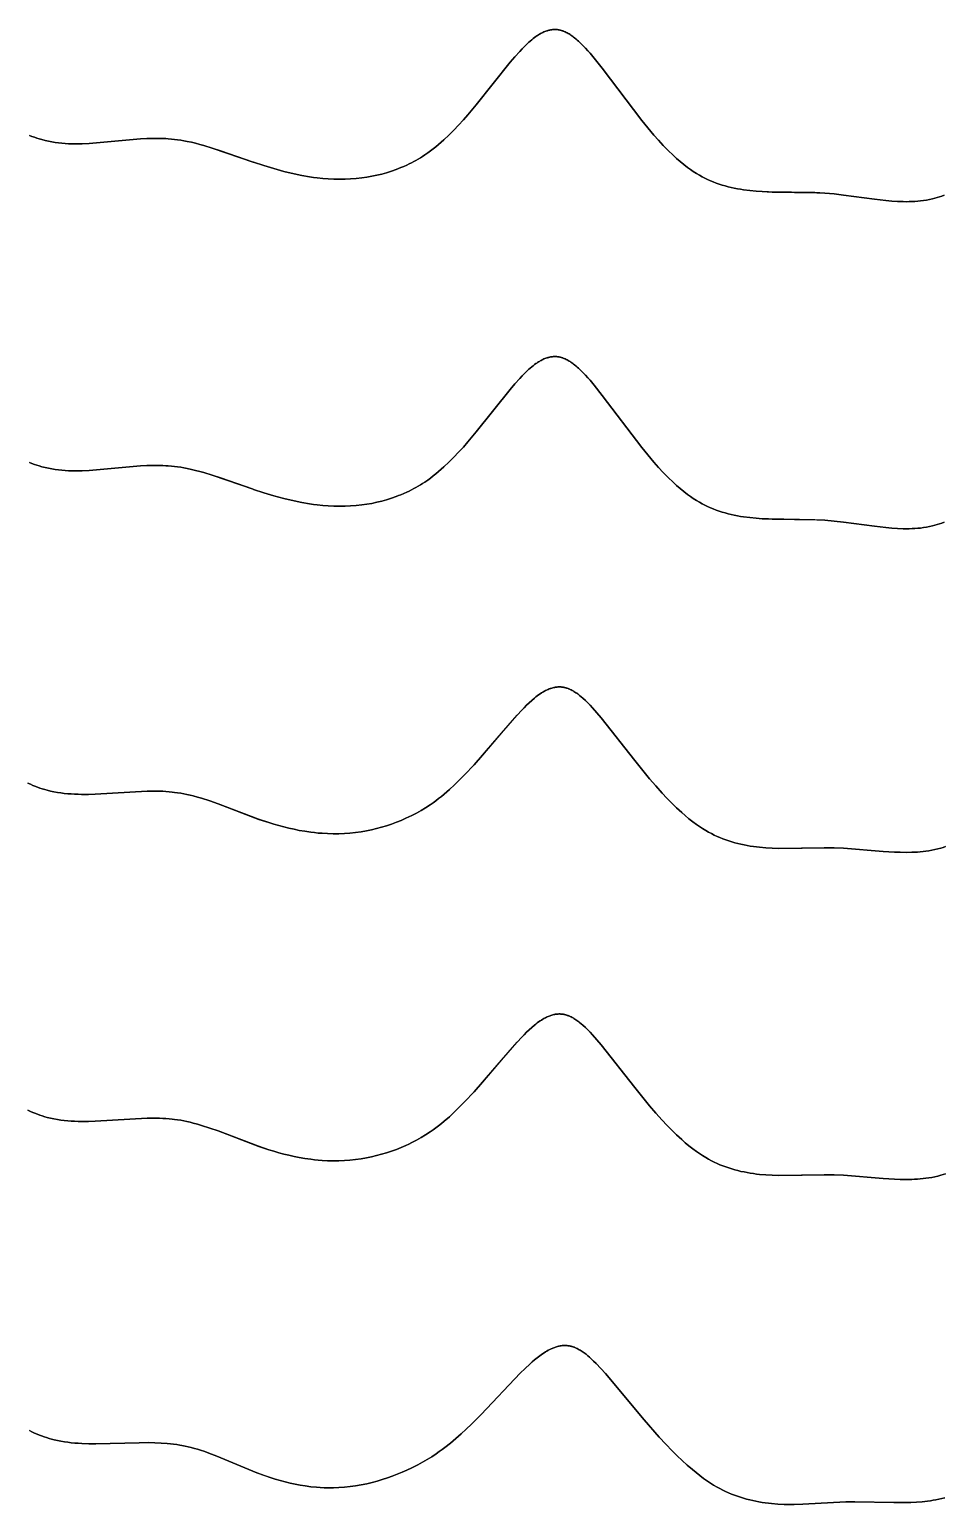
# Model space of a CAD drawing. Header units: feet. Extents: x 0 to 1.5, y 93.18 to 96.08.
# Drawn here: x 0.375 to 0.5625, y 93.5725 to 93.8752 of the extents above; entities that cross this region are included whole.
import ezdxf

# ---------------------------------------------------------------- set-up
doc = ezdxf.new("R2010")
doc.units = ezdxf.units.FT
doc.header["$MEASUREMENT"] = 0
doc.layers.add('Default', color=7, linetype='Continuous', true_color=0x000000)

msp = doc.modelspace()

# ---------------------------------------------------------------- linework, layer by layer
at = {"layer": 'Default'}
for points in [[(0.375, 93.85345), (0.37551, 93.85324), (0.37601, 93.85305), (0.3765, 93.85288), (0.377, 93.85272), (0.37751, 93.85257), (0.37819, 93.85239), (0.37888, 93.85224), (0.37957, 93.85211), (0.38026, 93.852), (0.38095, 93.85191), (0.38164, 93.85184), (0.38234, 93.85178), (0.38303, 93.85174), (0.38373, 93.85172), (0.38443, 93.85171), (0.38582, 93.85173), (0.38722, 93.85179), (0.3978, 93.85273), (0.3991, 93.8528), (0.4004, 93.85283), (0.4017, 93.85283), (0.40235, 93.85281), (0.403, 93.85278), (0.40345, 93.85275), (0.4041, 93.85269), (0.40475, 93.85262), (0.40539, 93.85254), (0.40604, 93.85244), (0.40669, 93.85233), (0.40734, 93.8522), (0.40821, 93.85202), (0.40907, 93.85182), (0.40993, 93.85159), (0.41079, 93.85136), (0.4125, 93.85084), (0.4209, 93.84795), (0.42098, 93.84792), (0.42304, 93.84725), (0.42511, 93.84662), (0.4272, 93.84605), (0.42931, 93.84554), (0.4309, 93.84522), (0.43246, 93.84495), (0.43324, 93.84483), (0.43402, 93.84473), (0.43516, 93.84461), (0.4363, 93.84452), (0.43744, 93.84447), (0.43859, 93.84445), (0.43973, 93.84446), (0.44088, 93.84451), (0.44203, 93.8446), (0.44317, 93.84473), (0.4442, 93.84487), (0.44523, 93.84505), (0.44625, 93.84526), (0.44726, 93.84551), (0.44826, 93.84579), (0.44925, 93.8461), (0.45023, 93.84645), (0.45072, 93.84664), (0.4512, 93.84683), (0.4518, 93.84709), (0.45239, 93.84736), (0.45287, 93.84759), (0.45334, 93.84782), (0.45381, 93.84807), (0.45427, 93.84832), (0.45473, 93.84859), (0.45519, 93.84886), (0.45564, 93.84914), (0.45608, 93.84943), (0.45669, 93.84985), (0.45726, 93.85026), (0.45782, 93.85068), (0.45837, 93.85112), (0.45892, 93.85158), (0.45946, 93.85204), (0.45999, 93.85252), (0.46104, 93.85351), (0.46206, 93.85452), (0.46304, 93.85556), (0.464, 93.85661), (0.46492, 93.85766), (0.46665, 93.85971), (0.47363, 93.86845), (0.47458, 93.86957), (0.47556, 93.87067), (0.47608, 93.87122), (0.47662, 93.87177), (0.47717, 93.8723), (0.47745, 93.87256), (0.47773, 93.87281), (0.47802, 93.87305), (0.47831, 93.87329), (0.4786, 93.87351), (0.47889, 93.87372), (0.47906, 93.87384), (0.47924, 93.87396), (0.47942, 93.87407), (0.4796, 93.87418), (0.47978, 93.87429), (0.47996, 93.87439), (0.48015, 93.87449), (0.48034, 93.87458), (0.48054, 93.87467), (0.48073, 93.87475), (0.48093, 93.87483), (0.48113, 93.8749), (0.48123, 93.87493), (0.48133, 93.87496), (0.48143, 93.87499), (0.48154, 93.87501), (0.48164, 93.87504), (0.48174, 93.87506), (0.48185, 93.87508), (0.48195, 93.8751), (0.48207, 93.87512), (0.48218, 93.87513), (0.4823, 93.87515), (0.48241, 93.87516), (0.48253, 93.87516), (0.48264, 93.87517), (0.48275, 93.87517), (0.48287, 93.87517), (0.48298, 93.87516), (0.4831, 93.87516), (0.48321, 93.87515), (0.48333, 93.87514), (0.48344, 93.87512), (0.48355, 93.8751), (0.48367, 93.87508), (0.48378, 93.87506), (0.48392, 93.87502), (0.48406, 93.87498), (0.48417, 93.87495), (0.48427, 93.87492), (0.48438, 93.87488), (0.48448, 93.87485), (0.48459, 93.87481), (0.48469, 93.87476), (0.48489, 93.87467), (0.4851, 93.87458), (0.4853, 93.87447), (0.48549, 93.87436), (0.48569, 93.87425), (0.48588, 93.87413), (0.48607, 93.874), (0.48626, 93.87388), (0.48644, 93.87374), (0.48662, 93.87361), (0.48679, 93.87347), (0.48713, 93.8732), (0.48738, 93.87298), (0.48763, 93.87276), (0.48812, 93.8723), (0.4886, 93.87182), (0.48908, 93.87132), (0.48954, 93.87081), (0.48999, 93.8703), (0.49085, 93.86928), (0.4925, 93.86721), (0.50059, 93.85652), (0.50183, 93.85499), (0.5031, 93.85349), (0.50404, 93.85243), (0.50501, 93.85138), (0.506, 93.85036), (0.50702, 93.84937), (0.50774, 93.84871), (0.50848, 93.84807), (0.50923, 93.84745), (0.51, 93.84686), (0.51058, 93.84644), (0.51117, 93.84604), (0.51151, 93.84582), (0.51186, 93.8456), (0.51242, 93.84528), (0.51297, 93.84497), (0.51354, 93.84468), (0.51411, 93.8444), (0.51469, 93.84415), (0.51528, 93.8439), (0.51588, 93.84367), (0.51648, 93.84346), (0.5171, 93.84326), (0.51772, 93.84308), (0.51834, 93.84291), (0.51896, 93.84276), (0.51959, 93.84262), (0.52022, 93.8425), (0.52086, 93.84239), (0.52149, 93.84229), (0.52276, 93.84212), (0.52404, 93.842), (0.52533, 93.84191), (0.52732, 93.84182), (0.5365, 93.84168), (0.53814, 93.84159), (0.54006, 93.84142), (0.54199, 93.8412), (0.54836, 93.84035), (0.55069, 93.84008), (0.55187, 93.83997), (0.55307, 93.8399), (0.55426, 93.83985), (0.55485, 93.83984), (0.55545, 93.83985), (0.55604, 93.83986), (0.55663, 93.83989), (0.55721, 93.83993), (0.55779, 93.83999), (0.55842, 93.84007), (0.55903, 93.84016), (0.55965, 93.84028), (0.56026, 93.84042), (0.56075, 93.84054), (0.56123, 93.84068), (0.56171, 93.84084), (0.56218, 93.841), (0.56265, 93.84119)], [(0.56265, 93.84119), (0.56218, 93.841), (0.56171, 93.84084), (0.56123, 93.84068), (0.56075, 93.84054), (0.56026, 93.84042), (0.55965, 93.84028), (0.55903, 93.84016), (0.55842, 93.84007), (0.55779, 93.83999), (0.55721, 93.83993), (0.55663, 93.83989), (0.55604, 93.83986), (0.55545, 93.83985), (0.55485, 93.83984), (0.55426, 93.83985), (0.55307, 93.8399), (0.55187, 93.83997), (0.55069, 93.84008), (0.54836, 93.84035), (0.54199, 93.8412), (0.54006, 93.84142), (0.53814, 93.84159), (0.53608, 93.8417), (0.52662, 93.84185), (0.52533, 93.84191), (0.52404, 93.842), (0.52276, 93.84212), (0.52149, 93.84229), (0.52086, 93.84239), (0.52022, 93.8425), (0.51959, 93.84262), (0.51896, 93.84276), (0.51834, 93.84291), (0.51772, 93.84308), (0.5171, 93.84326), (0.51648, 93.84346), (0.51588, 93.84367), (0.51528, 93.8439), (0.51469, 93.84415), (0.51411, 93.8444), (0.51354, 93.84468), (0.51297, 93.84497), (0.51242, 93.84528), (0.51186, 93.8456), (0.51151, 93.84582), (0.51117, 93.84604), (0.51058, 93.84644), (0.51, 93.84686), (0.50923, 93.84745), (0.50848, 93.84807), (0.50774, 93.84871), (0.50702, 93.84937), (0.506, 93.85036), (0.50501, 93.85138), (0.50404, 93.85243), (0.5031, 93.85349), (0.50183, 93.85499), (0.50059, 93.85652), (0.4925, 93.86721), (0.49085, 93.86928), (0.48999, 93.8703), (0.48954, 93.87081), (0.48908, 93.87132), (0.4886, 93.87182), (0.48812, 93.8723), (0.48763, 93.87276), (0.48738, 93.87298), (0.48713, 93.8732), (0.48679, 93.87347), (0.48662, 93.87361), (0.48644, 93.87374), (0.48626, 93.87388), (0.48607, 93.874), (0.48588, 93.87413), (0.48569, 93.87425), (0.48549, 93.87436), (0.4853, 93.87447), (0.4851, 93.87458), (0.48489, 93.87467), (0.48469, 93.87476), (0.48459, 93.87481), (0.48448, 93.87485), (0.48438, 93.87488), (0.48427, 93.87492), (0.48417, 93.87495), (0.48406, 93.87498), (0.48392, 93.87502), (0.48378, 93.87506), (0.48367, 93.87508), (0.48355, 93.8751), (0.48344, 93.87512), (0.48333, 93.87514), (0.48321, 93.87515), (0.4831, 93.87516), (0.48298, 93.87516), (0.48287, 93.87517), (0.48275, 93.87517), (0.48264, 93.87517), (0.48253, 93.87516), (0.48241, 93.87516), (0.4823, 93.87515), (0.48218, 93.87513), (0.48207, 93.87512), (0.48195, 93.8751), (0.48185, 93.87508), (0.48174, 93.87506), (0.48164, 93.87504), (0.48154, 93.87501), (0.48143, 93.87499), (0.48133, 93.87496), (0.48123, 93.87493), (0.48113, 93.8749), (0.48093, 93.87483), (0.48073, 93.87475), (0.48054, 93.87467), (0.48034, 93.87458), (0.48015, 93.87449), (0.47996, 93.87439), (0.47978, 93.87429), (0.4796, 93.87418), (0.47942, 93.87407), (0.47924, 93.87396), (0.47906, 93.87384), (0.47889, 93.87372), (0.4786, 93.87351), (0.47831, 93.87329), (0.47802, 93.87305), (0.47773, 93.87281), (0.47745, 93.87256), (0.47717, 93.8723), (0.47662, 93.87177), (0.47608, 93.87122), (0.47556, 93.87067), (0.47458, 93.86957), (0.47363, 93.86845), (0.46665, 93.85971), (0.46492, 93.85766), (0.464, 93.85661), (0.46304, 93.85556), (0.46206, 93.85452), (0.46104, 93.85351), (0.45999, 93.85252), (0.45946, 93.85204), (0.45892, 93.85158), (0.45837, 93.85112), (0.45782, 93.85068), (0.45726, 93.85026), (0.45669, 93.84985), (0.45608, 93.84943), (0.45564, 93.84914), (0.45519, 93.84886), (0.45473, 93.84859), (0.45427, 93.84832), (0.45381, 93.84807), (0.45334, 93.84782), (0.45287, 93.84759), (0.45239, 93.84736), (0.4518, 93.84709), (0.4512, 93.84683), (0.45072, 93.84664), (0.45023, 93.84645), (0.44925, 93.8461), (0.44826, 93.84579), (0.44726, 93.84551), (0.44625, 93.84526), (0.44523, 93.84505), (0.4442, 93.84487), (0.44317, 93.84473), (0.44203, 93.8446), (0.44088, 93.84451), (0.43973, 93.84446), (0.43859, 93.84445), (0.43744, 93.84447), (0.4363, 93.84452), (0.43516, 93.84461), (0.43402, 93.84473), (0.43324, 93.84483), (0.43246, 93.84495), (0.4309, 93.84522), (0.42931, 93.84554), (0.4272, 93.84605), (0.42511, 93.84662), (0.42304, 93.84725), (0.42098, 93.84792), (0.4209, 93.84795), (0.41419, 93.85029), (0.4125, 93.85084), (0.41079, 93.85136), (0.40993, 93.85159), (0.40907, 93.85182), (0.40821, 93.85202), (0.40734, 93.8522), (0.40669, 93.85233), (0.40604, 93.85244), (0.40539, 93.85254), (0.40475, 93.85262), (0.4041, 93.85269), (0.40345, 93.85275), (0.403, 93.85278), (0.40235, 93.85281), (0.4017, 93.85283), (0.4004, 93.85283), (0.3991, 93.8528), (0.3978, 93.85273), (0.38722, 93.85179), (0.38582, 93.85173), (0.38443, 93.85171), (0.38373, 93.85172), (0.38303, 93.85174), (0.38234, 93.85178), (0.38164, 93.85184), (0.38095, 93.85191), (0.38026, 93.852), (0.37957, 93.85211), (0.37888, 93.85224), (0.37819, 93.85239), (0.37751, 93.85257), (0.377, 93.85272), (0.3765, 93.85288), (0.37601, 93.85305), (0.37551, 93.85324), (0.375, 93.85345)], [(0.375, 93.78634), (0.37551, 93.78613), (0.37601, 93.78594), (0.3765, 93.78577), (0.377, 93.78561), (0.37751, 93.78546), (0.37819, 93.78528), (0.37888, 93.78513), (0.37957, 93.785), (0.38026, 93.78489), (0.38095, 93.7848), (0.38164, 93.78472), (0.38234, 93.78467), (0.38303, 93.78463), (0.38373, 93.78461), (0.38443, 93.7846), (0.38582, 93.78462), (0.38722, 93.78468), (0.3978, 93.78561), (0.3991, 93.78569), (0.4004, 93.78572), (0.4017, 93.78572), (0.40235, 93.7857), (0.403, 93.78567), (0.40345, 93.78564), (0.4041, 93.78558), (0.40475, 93.78551), (0.40539, 93.78542), (0.40604, 93.78533), (0.40669, 93.78522), (0.40734, 93.78509), (0.40821, 93.78491), (0.40907, 93.7847), (0.40993, 93.78448), (0.41079, 93.78424), (0.4125, 93.78373), (0.4209, 93.78084), (0.42098, 93.78081), (0.42304, 93.78013), (0.42511, 93.77951), (0.4272, 93.77893), (0.42931, 93.77843), (0.4309, 93.7781), (0.43246, 93.77783), (0.43324, 93.77772), (0.43402, 93.77762), (0.43516, 93.7775), (0.4363, 93.77741), (0.43744, 93.77736), (0.43859, 93.77734), (0.43973, 93.77735), (0.44088, 93.7774), (0.44203, 93.77749), (0.44317, 93.77761), (0.4442, 93.77776), (0.44523, 93.77794), (0.44625, 93.77815), (0.44726, 93.7784), (0.44826, 93.77868), (0.44925, 93.77899), (0.45023, 93.77934), (0.45072, 93.77953), (0.4512, 93.77972), (0.4518, 93.77998), (0.45239, 93.78024), (0.45287, 93.78047), (0.45334, 93.78071), (0.45381, 93.78096), (0.45427, 93.78121), (0.45473, 93.78147), (0.45519, 93.78175), (0.45564, 93.78203), (0.45608, 93.78231), (0.45669, 93.78273), (0.45726, 93.78314), (0.45782, 93.78357), (0.45837, 93.78401), (0.45892, 93.78446), (0.45946, 93.78493), (0.45999, 93.78541), (0.46104, 93.7864), (0.46206, 93.78741), (0.46304, 93.78845), (0.464, 93.7895), (0.46492, 93.79055), (0.46665, 93.7926), (0.47363, 93.80133), (0.47458, 93.80246), (0.47556, 93.80356), (0.47608, 93.80411), (0.47662, 93.80466), (0.47717, 93.80519), (0.47745, 93.80545), (0.47773, 93.8057), (0.47802, 93.80594), (0.47831, 93.80617), (0.4786, 93.8064), (0.47889, 93.80661), (0.47906, 93.80673), (0.47924, 93.80684), (0.47942, 93.80696), (0.4796, 93.80707), (0.47978, 93.80718), (0.47996, 93.80728), (0.48015, 93.80738), (0.48034, 93.80747), (0.48054, 93.80756), (0.48073, 93.80764), (0.48093, 93.80772), (0.48113, 93.80778), (0.48123, 93.80782), (0.48133, 93.80785), (0.48143, 93.80788), (0.48154, 93.8079), (0.48164, 93.80793), (0.48174, 93.80795), (0.48185, 93.80797), (0.48195, 93.80799), (0.48207, 93.80801), (0.48218, 93.80802), (0.4823, 93.80803), (0.48241, 93.80804), (0.48253, 93.80805), (0.48264, 93.80806), (0.48275, 93.80806), (0.48287, 93.80806), (0.48298, 93.80805), (0.4831, 93.80805), (0.48321, 93.80804), (0.48333, 93.80802), (0.48344, 93.80801), (0.48355, 93.80799), (0.48367, 93.80797), (0.48378, 93.80794), (0.48392, 93.80791), (0.48406, 93.80787), (0.48417, 93.80784), (0.48427, 93.80781), (0.48438, 93.80777), (0.48448, 93.80773), (0.48459, 93.80769), (0.48469, 93.80765), (0.48489, 93.80756), (0.4851, 93.80746), (0.4853, 93.80736), (0.48549, 93.80725), (0.48569, 93.80714), (0.48588, 93.80702), (0.48607, 93.80689), (0.48626, 93.80676), (0.48644, 93.80663), (0.48662, 93.8065), (0.48679, 93.80636), (0.48713, 93.80608), (0.48738, 93.80587), (0.48763, 93.80565), (0.48812, 93.80519), (0.4886, 93.80471), (0.48908, 93.80421), (0.48954, 93.8037), (0.48999, 93.80319), (0.49085, 93.80217), (0.4925, 93.8001), (0.50059, 93.78941), (0.50183, 93.78788), (0.5031, 93.78638), (0.50404, 93.78532), (0.50501, 93.78427), (0.506, 93.78325), (0.50702, 93.78226), (0.50774, 93.7816), (0.50848, 93.78096), (0.50923, 93.78034), (0.51, 93.77975), (0.51058, 93.77933), (0.51117, 93.77893), (0.51151, 93.77871), (0.51186, 93.77849), (0.51242, 93.77816), (0.51297, 93.77786), (0.51354, 93.77757), (0.51411, 93.77729), (0.51469, 93.77703), (0.51528, 93.77679), (0.51588, 93.77656), (0.51648, 93.77635), (0.5171, 93.77615), (0.51772, 93.77597), (0.51834, 93.7758), (0.51896, 93.77565), (0.51959, 93.77551), (0.52022, 93.77539), (0.52086, 93.77527), (0.52149, 93.77517), (0.52276, 93.77501), (0.52404, 93.77488), (0.52533, 93.77479), (0.52732, 93.77471), (0.5365, 93.77457), (0.53814, 93.77448), (0.54006, 93.77431), (0.54199, 93.77409), (0.54836, 93.77324), (0.55069, 93.77297), (0.55187, 93.77286), (0.55307, 93.77278), (0.55426, 93.77274), (0.55485, 93.77273), (0.55545, 93.77274), (0.55604, 93.77275), (0.55663, 93.77278), (0.55721, 93.77282), (0.55779, 93.77288), (0.55842, 93.77296), (0.55903, 93.77305), (0.55965, 93.77317), (0.56026, 93.7733), (0.56075, 93.77343), (0.56123, 93.77357), (0.56171, 93.77372), (0.56218, 93.77389), (0.56265, 93.77408)], [(0.56265, 93.77408), (0.56218, 93.77389), (0.56171, 93.77372), (0.56123, 93.77357), (0.56075, 93.77343), (0.56026, 93.7733), (0.55965, 93.77317), (0.55903, 93.77305), (0.55842, 93.77296), (0.55779, 93.77288), (0.55721, 93.77282), (0.55663, 93.77278), (0.55604, 93.77275), (0.55545, 93.77274), (0.55485, 93.77273), (0.55426, 93.77274), (0.55307, 93.77278), (0.55187, 93.77286), (0.55069, 93.77297), (0.54836, 93.77324), (0.54199, 93.77409), (0.54006, 93.77431), (0.53814, 93.77448), (0.53608, 93.77459), (0.52662, 93.77473), (0.52533, 93.77479), (0.52404, 93.77488), (0.52276, 93.77501), (0.52149, 93.77517), (0.52086, 93.77527), (0.52022, 93.77539), (0.51959, 93.77551), (0.51896, 93.77565), (0.51834, 93.7758), (0.51772, 93.77597), (0.5171, 93.77615), (0.51648, 93.77635), (0.51588, 93.77656), (0.51528, 93.77679), (0.51469, 93.77703), (0.51411, 93.77729), (0.51354, 93.77757), (0.51297, 93.77786), (0.51242, 93.77816), (0.51186, 93.77849), (0.51151, 93.77871), (0.51117, 93.77893), (0.51058, 93.77933), (0.51, 93.77975), (0.50923, 93.78034), (0.50848, 93.78096), (0.50774, 93.7816), (0.50702, 93.78226), (0.506, 93.78325), (0.50501, 93.78427), (0.50404, 93.78532), (0.5031, 93.78638), (0.50183, 93.78788), (0.50059, 93.78941), (0.4925, 93.8001), (0.49085, 93.80217), (0.48999, 93.80319), (0.48954, 93.8037), (0.48908, 93.80421), (0.4886, 93.80471), (0.48812, 93.80519), (0.48763, 93.80565), (0.48738, 93.80587), (0.48713, 93.80608), (0.48679, 93.80636), (0.48662, 93.8065), (0.48644, 93.80663), (0.48626, 93.80676), (0.48607, 93.80689), (0.48588, 93.80702), (0.48569, 93.80714), (0.48549, 93.80725), (0.4853, 93.80736), (0.4851, 93.80746), (0.48489, 93.80756), (0.48469, 93.80765), (0.48459, 93.80769), (0.48448, 93.80773), (0.48438, 93.80777), (0.48427, 93.80781), (0.48417, 93.80784), (0.48406, 93.80787), (0.48392, 93.80791), (0.48378, 93.80794), (0.48367, 93.80797), (0.48355, 93.80799), (0.48344, 93.80801), (0.48333, 93.80802), (0.48321, 93.80804), (0.4831, 93.80805), (0.48298, 93.80805), (0.48287, 93.80806), (0.48275, 93.80806), (0.48264, 93.80806), (0.48253, 93.80805), (0.48241, 93.80804), (0.4823, 93.80803), (0.48218, 93.80802), (0.48207, 93.80801), (0.48195, 93.80799), (0.48185, 93.80797), (0.48174, 93.80795), (0.48164, 93.80793), (0.48154, 93.8079), (0.48143, 93.80788), (0.48133, 93.80785), (0.48123, 93.80782), (0.48113, 93.80778), (0.48093, 93.80772), (0.48073, 93.80764), (0.48054, 93.80756), (0.48034, 93.80747), (0.48015, 93.80738), (0.47996, 93.80728), (0.47978, 93.80718), (0.4796, 93.80707), (0.47942, 93.80696), (0.47924, 93.80684), (0.47906, 93.80673), (0.47889, 93.80661), (0.4786, 93.8064), (0.47831, 93.80617), (0.47802, 93.80594), (0.47773, 93.8057), (0.47745, 93.80545), (0.47717, 93.80519), (0.47662, 93.80466), (0.47608, 93.80411), (0.47556, 93.80356), (0.47458, 93.80246), (0.47363, 93.80133), (0.46665, 93.7926), (0.46492, 93.79055), (0.464, 93.7895), (0.46304, 93.78845), (0.46206, 93.78741), (0.46104, 93.7864), (0.45999, 93.78541), (0.45946, 93.78493), (0.45892, 93.78446), (0.45837, 93.78401), (0.45782, 93.78357), (0.45726, 93.78314), (0.45669, 93.78273), (0.45608, 93.78231), (0.45564, 93.78203), (0.45519, 93.78175), (0.45473, 93.78147), (0.45427, 93.78121), (0.45381, 93.78096), (0.45334, 93.78071), (0.45287, 93.78047), (0.45239, 93.78024), (0.4518, 93.77998), (0.4512, 93.77972), (0.45072, 93.77953), (0.45023, 93.77934), (0.44925, 93.77899), (0.44826, 93.77868), (0.44726, 93.7784), (0.44625, 93.77815), (0.44523, 93.77794), (0.4442, 93.77776), (0.44317, 93.77761), (0.44203, 93.77749), (0.44088, 93.7774), (0.43973, 93.77735), (0.43859, 93.77734), (0.43744, 93.77736), (0.4363, 93.77741), (0.43516, 93.7775), (0.43402, 93.77762), (0.43324, 93.77772), (0.43246, 93.77783), (0.4309, 93.7781), (0.42931, 93.77843), (0.4272, 93.77893), (0.42511, 93.77951), (0.42304, 93.78013), (0.42098, 93.78081), (0.4209, 93.78084), (0.41419, 93.78318), (0.4125, 93.78373), (0.41079, 93.78424), (0.40993, 93.78448), (0.40907, 93.7847), (0.40821, 93.78491), (0.40734, 93.78509), (0.40669, 93.78522), (0.40604, 93.78533), (0.40539, 93.78542), (0.40475, 93.78551), (0.4041, 93.78558), (0.40345, 93.78564), (0.403, 93.78567), (0.40235, 93.7857), (0.4017, 93.78572), (0.4004, 93.78572), (0.3991, 93.78569), (0.3978, 93.78561), (0.38722, 93.78468), (0.38582, 93.78462), (0.38443, 93.7846), (0.38373, 93.78461), (0.38303, 93.78463), (0.38234, 93.78467), (0.38164, 93.78472), (0.38095, 93.7848), (0.38026, 93.78489), (0.37957, 93.785), (0.37888, 93.78513), (0.37819, 93.78528), (0.37751, 93.78546), (0.377, 93.78561), (0.3765, 93.78577), (0.37601, 93.78594), (0.37551, 93.78613), (0.375, 93.78634)], [(0.37467, 93.72054), (0.37519, 93.72029), (0.37571, 93.72007), (0.37608, 93.71991), (0.37661, 93.7197), (0.37711, 93.71953), (0.37762, 93.71936), (0.37813, 93.71921), (0.37864, 93.71906), (0.37933, 93.7189), (0.38002, 93.71875), (0.38072, 93.71862), (0.38142, 93.71852), (0.38212, 93.71843), (0.38283, 93.71836), (0.38353, 93.7183), (0.38424, 93.71826), (0.38495, 93.71824), (0.38566, 93.71823), (0.38707, 93.71823), (0.38849, 93.71828), (0.39911, 93.71889), (0.4004, 93.7189), (0.4017, 93.71888), (0.40235, 93.71885), (0.40299, 93.71881), (0.40364, 93.71876), (0.40428, 93.7187), (0.40473, 93.71864), (0.40538, 93.71855), (0.40602, 93.71845), (0.40666, 93.71833), (0.4073, 93.7182), (0.40795, 93.71805), (0.40859, 93.71789), (0.40945, 93.71766), (0.4103, 93.71742), (0.412, 93.71687), (0.41368, 93.71628), (0.42207, 93.7131), (0.42411, 93.71242), (0.42513, 93.71211), (0.42616, 93.71181), (0.42719, 93.71154), (0.42823, 93.71128), (0.42927, 93.71105), (0.43033, 93.71084), (0.4315, 93.71064), (0.43268, 93.71046), (0.43345, 93.71037), (0.43423, 93.71029), (0.43501, 93.71023), (0.43615, 93.71017), (0.4373, 93.71014), (0.43844, 93.71015), (0.43959, 93.7102), (0.44073, 93.71028), (0.44187, 93.7104), (0.44301, 93.71056), (0.44414, 93.71075), (0.44518, 93.71096), (0.44621, 93.71121), (0.44724, 93.71148), (0.44826, 93.71178), (0.44926, 93.71212), (0.45026, 93.71249), (0.45125, 93.71288), (0.45222, 93.71331), (0.45283, 93.71359), (0.45342, 93.71388), (0.45439, 93.71439), (0.45533, 93.71492), (0.45626, 93.71548), (0.45717, 93.71607), (0.45779, 93.71651), (0.45836, 93.71692), (0.45893, 93.71736), (0.45949, 93.7178), (0.46004, 93.71826), (0.46114, 93.7192), (0.4622, 93.72018), (0.46324, 93.72119), (0.46426, 93.72222), (0.4662, 93.7243), (0.47007, 93.72873), (0.47406, 93.73341), (0.47502, 93.73449), (0.47598, 93.73552), (0.47646, 93.73601), (0.47696, 93.73652), (0.47749, 93.73702), (0.47803, 93.73751), (0.47858, 93.73798), (0.47887, 93.73821), (0.47915, 93.73843), (0.47944, 93.73864), (0.47973, 93.73884), (0.48003, 93.73903), (0.48032, 93.73922), (0.48049, 93.73932), (0.48067, 93.73942), (0.48085, 93.73951), (0.48103, 93.7396), (0.48122, 93.73969), (0.4814, 93.73977), (0.48159, 93.73985), (0.48178, 93.73992), (0.48197, 93.73998), (0.48217, 93.74004), (0.48236, 93.7401), (0.48256, 93.74014), (0.48266, 93.74017), (0.48276, 93.74018), (0.48286, 93.7402), (0.48296, 93.74022), (0.48306, 93.74023), (0.48316, 93.74024), (0.48326, 93.74025), (0.48337, 93.74026), (0.48348, 93.74027), (0.4836, 93.74027), (0.48371, 93.74027), (0.48383, 93.74027), (0.48395, 93.74027), (0.48406, 93.74026), (0.48417, 93.74025), (0.48429, 93.74024), (0.4844, 93.74022), (0.48452, 93.7402), (0.48463, 93.74018), (0.48474, 93.74016), (0.48485, 93.74013), (0.48497, 93.74011), (0.48508, 93.74008), (0.48519, 93.74004), (0.48533, 93.74), (0.48547, 93.73995), (0.48557, 93.73991), (0.48568, 93.73986), (0.48578, 93.73982), (0.48589, 93.73977), (0.48609, 93.73967), (0.4863, 93.73957), (0.4865, 93.73946), (0.4867, 93.73934), (0.4869, 93.73922), (0.48709, 93.73909), (0.48729, 93.73896), (0.48747, 93.73882), (0.48766, 93.73868), (0.48784, 93.73854), (0.4882, 93.73825), (0.48854, 93.73795), (0.48903, 93.7375), (0.48952, 93.73702), (0.49, 93.73652), (0.49048, 93.73601), (0.49141, 93.73497), (0.49228, 93.73394), (0.49918, 93.72517), (0.50221, 93.72144), (0.50348, 93.71996), (0.50478, 93.7185), (0.50575, 93.71747), (0.50674, 93.71645), (0.50776, 93.71546), (0.5088, 93.7145), (0.50953, 93.71386), (0.51029, 93.71323), (0.51106, 93.71262), (0.51184, 93.71204), (0.51243, 93.71163), (0.51303, 93.71123), (0.51375, 93.7108), (0.51431, 93.71048), (0.51488, 93.71017), (0.51545, 93.70988), (0.51604, 93.70961), (0.51663, 93.70935), (0.51722, 93.70911), (0.51783, 93.70889), (0.51844, 93.70868), (0.51906, 93.70848), (0.51969, 93.7083), (0.52032, 93.70813), (0.52095, 93.70798), (0.52158, 93.70785), (0.52221, 93.70773), (0.52285, 93.70762), (0.52349, 93.70752), (0.52413, 93.70744), (0.52477, 93.70736), (0.52606, 93.70725), (0.52736, 93.70718), (0.52866, 93.70713), (0.53846, 93.70727), (0.54008, 93.70725), (0.54197, 93.70717), (0.55014, 93.70652), (0.55246, 93.70638), (0.55363, 93.70633), (0.55481, 93.70632), (0.55599, 93.70633), (0.55657, 93.70636), (0.55716, 93.70639), (0.55774, 93.70644), (0.55832, 93.70649), (0.5589, 93.70656), (0.55947, 93.70665), (0.56009, 93.70676), (0.56071, 93.70688), (0.56132, 93.70702), (0.56193, 93.70719), (0.56242, 93.70734), (0.56291, 93.7075)], [(0.56291, 93.7075), (0.56242, 93.70734), (0.56193, 93.70719), (0.56132, 93.70702), (0.56071, 93.70688), (0.56009, 93.70676), (0.55947, 93.70665), (0.5589, 93.70656), (0.55832, 93.70649), (0.55774, 93.70644), (0.55716, 93.70639), (0.55657, 93.70636), (0.55599, 93.70633), (0.55481, 93.70632), (0.55363, 93.70633), (0.55246, 93.70638), (0.55014, 93.70652), (0.54197, 93.70717), (0.54008, 93.70725), (0.53805, 93.70727), (0.52866, 93.70713), (0.52736, 93.70718), (0.52606, 93.70725), (0.52477, 93.70736), (0.52413, 93.70744), (0.52349, 93.70752), (0.52285, 93.70762), (0.52221, 93.70773), (0.52158, 93.70785), (0.52095, 93.70798), (0.52032, 93.70813), (0.51969, 93.7083), (0.51906, 93.70848), (0.51844, 93.70868), (0.51783, 93.70889), (0.51722, 93.70911), (0.51663, 93.70935), (0.51604, 93.70961), (0.51545, 93.70988), (0.51488, 93.71017), (0.51431, 93.71048), (0.51375, 93.7108), (0.51303, 93.71123), (0.51243, 93.71163), (0.51184, 93.71204), (0.51106, 93.71262), (0.51029, 93.71323), (0.50953, 93.71386), (0.5088, 93.7145), (0.50776, 93.71546), (0.50674, 93.71645), (0.50575, 93.71747), (0.50478, 93.7185), (0.50348, 93.71996), (0.50221, 93.72144), (0.49918, 93.72517), (0.49228, 93.73394), (0.49141, 93.73497), (0.49048, 93.73601), (0.49, 93.73652), (0.48952, 93.73702), (0.48903, 93.7375), (0.48854, 93.73795), (0.4882, 93.73825), (0.48784, 93.73854), (0.48766, 93.73868), (0.48747, 93.73882), (0.48729, 93.73896), (0.48709, 93.73909), (0.4869, 93.73922), (0.4867, 93.73934), (0.4865, 93.73946), (0.4863, 93.73957), (0.48609, 93.73967), (0.48589, 93.73977), (0.48578, 93.73982), (0.48568, 93.73986), (0.48557, 93.73991), (0.48547, 93.73995), (0.48533, 93.74), (0.48519, 93.74004), (0.48508, 93.74008), (0.48497, 93.74011), (0.48485, 93.74013), (0.48474, 93.74016), (0.48463, 93.74018), (0.48452, 93.7402), (0.4844, 93.74022), (0.48429, 93.74024), (0.48417, 93.74025), (0.48406, 93.74026), (0.48395, 93.74027), (0.48383, 93.74027), (0.48371, 93.74027), (0.4836, 93.74027), (0.48348, 93.74027), (0.48337, 93.74026), (0.48326, 93.74025), (0.48316, 93.74024), (0.48306, 93.74023), (0.48296, 93.74022), (0.48286, 93.7402), (0.48276, 93.74018), (0.48266, 93.74017), (0.48256, 93.74014), (0.48236, 93.7401), (0.48217, 93.74004), (0.48197, 93.73998), (0.48178, 93.73992), (0.48159, 93.73985), (0.4814, 93.73977), (0.48122, 93.73969), (0.48103, 93.7396), (0.48085, 93.73951), (0.48067, 93.73942), (0.48049, 93.73932), (0.48032, 93.73922), (0.48003, 93.73903), (0.47973, 93.73884), (0.47944, 93.73864), (0.47915, 93.73843), (0.47887, 93.73821), (0.47858, 93.73798), (0.47803, 93.73751), (0.47749, 93.73702), (0.47696, 93.73652), (0.47646, 93.73601), (0.47598, 93.73552), (0.47502, 93.73449), (0.4722, 93.73125), (0.46796, 93.72628), (0.4662, 93.7243), (0.46426, 93.72222), (0.46324, 93.72119), (0.4622, 93.72018), (0.46114, 93.7192), (0.46004, 93.71826), (0.45949, 93.7178), (0.45893, 93.71736), (0.45836, 93.71692), (0.45779, 93.71651), (0.45717, 93.71607), (0.45626, 93.71548), (0.45533, 93.71492), (0.45439, 93.71439), (0.45342, 93.71388), (0.45283, 93.71359), (0.45222, 93.71331), (0.45125, 93.71288), (0.45026, 93.71249), (0.44926, 93.71212), (0.44826, 93.71178), (0.44724, 93.71148), (0.44621, 93.71121), (0.44518, 93.71096), (0.44414, 93.71075), (0.44301, 93.71056), (0.44187, 93.7104), (0.44073, 93.71028), (0.43959, 93.7102), (0.43844, 93.71015), (0.4373, 93.71014), (0.43615, 93.71017), (0.43501, 93.71023), (0.43423, 93.71029), (0.43345, 93.71037), (0.43268, 93.71046), (0.4315, 93.71064), (0.43033, 93.71084), (0.42927, 93.71105), (0.42823, 93.71128), (0.42719, 93.71154), (0.42616, 93.71181), (0.42513, 93.71211), (0.42411, 93.71242), (0.42199, 93.71313), (0.41368, 93.71628), (0.412, 93.71687), (0.4103, 93.71742), (0.40945, 93.71766), (0.40859, 93.71789), (0.40795, 93.71805), (0.4073, 93.7182), (0.40666, 93.71833), (0.40602, 93.71845), (0.40538, 93.71855), (0.40473, 93.71864), (0.40428, 93.7187), (0.40364, 93.71876), (0.40299, 93.71881), (0.40235, 93.71885), (0.4017, 93.71888), (0.4004, 93.7189), (0.39911, 93.71889), (0.38849, 93.71828), (0.38707, 93.71823), (0.38566, 93.71823), (0.38495, 93.71824), (0.38424, 93.71826), (0.38353, 93.7183), (0.38283, 93.71836), (0.38212, 93.71843), (0.38142, 93.71852), (0.38072, 93.71862), (0.38002, 93.71875), (0.37933, 93.7189), (0.37864, 93.71906), (0.37813, 93.71921), (0.37762, 93.71936), (0.37711, 93.71953), (0.37661, 93.7197), (0.37608, 93.71991), (0.37571, 93.72007), (0.37519, 93.72029), (0.37467, 93.72054)], [(0.37467, 93.65343), (0.37519, 93.65318), (0.37571, 93.65295), (0.37608, 93.6528), (0.37661, 93.65259), (0.37711, 93.65241), (0.37762, 93.65225), (0.37813, 93.65209), (0.37864, 93.65195), (0.37933, 93.65178), (0.38002, 93.65164), (0.38072, 93.65151), (0.38142, 93.6514), (0.38212, 93.65132), (0.38283, 93.65125), (0.38353, 93.65119), (0.38424, 93.65115), (0.38495, 93.65113), (0.38566, 93.65111), (0.38707, 93.65112), (0.38849, 93.65116), (0.39911, 93.65178), (0.4004, 93.65179), (0.4017, 93.65177), (0.40235, 93.65174), (0.40299, 93.6517), (0.40364, 93.65165), (0.40428, 93.65158), (0.40473, 93.65153), (0.40538, 93.65144), (0.40602, 93.65134), (0.40666, 93.65122), (0.4073, 93.65109), (0.40795, 93.65094), (0.40859, 93.65078), (0.40945, 93.65055), (0.4103, 93.6503), (0.412, 93.64976), (0.41368, 93.64917), (0.42207, 93.64599), (0.42411, 93.64531), (0.42513, 93.64499), (0.42616, 93.6447), (0.42719, 93.64442), (0.42823, 93.64417), (0.42927, 93.64394), (0.43033, 93.64373), (0.4315, 93.64352), (0.43268, 93.64335), (0.43345, 93.64326), (0.43423, 93.64318), (0.43501, 93.64312), (0.43615, 93.64306), (0.4373, 93.64303), (0.43844, 93.64304), (0.43959, 93.64309), (0.44073, 93.64317), (0.44187, 93.64329), (0.44301, 93.64345), (0.44414, 93.64364), (0.44518, 93.64385), (0.44621, 93.64409), (0.44724, 93.64437), (0.44826, 93.64467), (0.44926, 93.64501), (0.45026, 93.64537), (0.45125, 93.64577), (0.45222, 93.64619), (0.45283, 93.64648), (0.45342, 93.64677), (0.45439, 93.64727), (0.45533, 93.64781), (0.45626, 93.64837), (0.45717, 93.64896), (0.45779, 93.64939), (0.45836, 93.64981), (0.45893, 93.65024), (0.45949, 93.65069), (0.46004, 93.65114), (0.46114, 93.65209), (0.4622, 93.65307), (0.46324, 93.65408), (0.46426, 93.65511), (0.4662, 93.65719), (0.47007, 93.66162), (0.47406, 93.6663), (0.47502, 93.66737), (0.47598, 93.6684), (0.47646, 93.6689), (0.47696, 93.6694), (0.47749, 93.6699), (0.47803, 93.67039), (0.47858, 93.67087), (0.47887, 93.6711), (0.47915, 93.67132), (0.47944, 93.67153), (0.47973, 93.67173), (0.48003, 93.67192), (0.48032, 93.6721), (0.48049, 93.6722), (0.48067, 93.6723), (0.48085, 93.6724), (0.48103, 93.67249), (0.48122, 93.67258), (0.4814, 93.67266), (0.48159, 93.67273), (0.48178, 93.67281), (0.48197, 93.67287), (0.48217, 93.67293), (0.48236, 93.67298), (0.48256, 93.67303), (0.48266, 93.67305), (0.48276, 93.67307), (0.48286, 93.67309), (0.48296, 93.67311), (0.48306, 93.67312), (0.48316, 93.67313), (0.48326, 93.67314), (0.48337, 93.67315), (0.48348, 93.67315), (0.4836, 93.67316), (0.48371, 93.67316), (0.48383, 93.67316), (0.48395, 93.67315), (0.48406, 93.67315), (0.48417, 93.67314), (0.48429, 93.67312), (0.4844, 93.67311), (0.48452, 93.67309), (0.48463, 93.67307), (0.48474, 93.67305), (0.48485, 93.67302), (0.48497, 93.67299), (0.48508, 93.67296), (0.48519, 93.67293), (0.48533, 93.67288), (0.48547, 93.67283), (0.48557, 93.67279), (0.48568, 93.67275), (0.48578, 93.67271), (0.48589, 93.67266), (0.48609, 93.67256), (0.4863, 93.67246), (0.4865, 93.67235), (0.4867, 93.67223), (0.4869, 93.6721), (0.48709, 93.67198), (0.48729, 93.67184), (0.48747, 93.67171), (0.48766, 93.67157), (0.48784, 93.67142), (0.4882, 93.67113), (0.48854, 93.67084), (0.48903, 93.67039), (0.48952, 93.66991), (0.49, 93.66941), (0.49048, 93.6689), (0.49141, 93.66785), (0.49228, 93.66682), (0.49918, 93.65805), (0.50221, 93.65433), (0.50348, 93.65284), (0.50478, 93.65139), (0.50575, 93.65036), (0.50674, 93.64934), (0.50776, 93.64835), (0.5088, 93.64739), (0.50953, 93.64674), (0.51029, 93.64612), (0.51106, 93.64551), (0.51184, 93.64493), (0.51243, 93.64452), (0.51303, 93.64412), (0.51375, 93.64369), (0.51431, 93.64336), (0.51488, 93.64306), (0.51545, 93.64277), (0.51604, 93.6425), (0.51663, 93.64224), (0.51722, 93.642), (0.51783, 93.64177), (0.51844, 93.64156), (0.51906, 93.64137), (0.51969, 93.64119), (0.52032, 93.64102), (0.52095, 93.64087), (0.52158, 93.64074), (0.52221, 93.64061), (0.52285, 93.6405), (0.52349, 93.64041), (0.52413, 93.64032), (0.52477, 93.64025), (0.52606, 93.64014), (0.52736, 93.64006), (0.52866, 93.64002), (0.53846, 93.64016), (0.54008, 93.64014), (0.54197, 93.64006), (0.55014, 93.63941), (0.55246, 93.63926), (0.55363, 93.63922), (0.55481, 93.6392), (0.55599, 93.63922), (0.55657, 93.63925), (0.55716, 93.63928), (0.55774, 93.63932), (0.55832, 93.63938), (0.5589, 93.63945), (0.55947, 93.63954), (0.56009, 93.63964), (0.56071, 93.63977), (0.56132, 93.63991), (0.56193, 93.64008), (0.56242, 93.64022), (0.56291, 93.64038)], [(0.56291, 93.64038), (0.56242, 93.64022), (0.56193, 93.64008), (0.56132, 93.63991), (0.56071, 93.63977), (0.56009, 93.63964), (0.55947, 93.63954), (0.5589, 93.63945), (0.55832, 93.63938), (0.55774, 93.63932), (0.55716, 93.63928), (0.55657, 93.63925), (0.55599, 93.63922), (0.55481, 93.6392), (0.55363, 93.63922), (0.55246, 93.63926), (0.55014, 93.63941), (0.54197, 93.64006), (0.54008, 93.64014), (0.53805, 93.64016), (0.52866, 93.64002), (0.52736, 93.64006), (0.52606, 93.64014), (0.52477, 93.64025), (0.52413, 93.64032), (0.52349, 93.64041), (0.52285, 93.6405), (0.52221, 93.64061), (0.52158, 93.64074), (0.52095, 93.64087), (0.52032, 93.64102), (0.51969, 93.64119), (0.51906, 93.64137), (0.51844, 93.64156), (0.51783, 93.64177), (0.51722, 93.642), (0.51663, 93.64224), (0.51604, 93.6425), (0.51545, 93.64277), (0.51488, 93.64306), (0.51431, 93.64336), (0.51375, 93.64369), (0.51303, 93.64412), (0.51243, 93.64452), (0.51184, 93.64493), (0.51106, 93.64551), (0.51029, 93.64612), (0.50953, 93.64674), (0.5088, 93.64739), (0.50776, 93.64835), (0.50674, 93.64934), (0.50575, 93.65036), (0.50478, 93.65139), (0.50348, 93.65284), (0.50221, 93.65433), (0.49918, 93.65805), (0.49228, 93.66682), (0.49141, 93.66785), (0.49048, 93.6689), (0.49, 93.66941), (0.48952, 93.66991), (0.48903, 93.67039), (0.48854, 93.67084), (0.4882, 93.67113), (0.48784, 93.67142), (0.48766, 93.67157), (0.48747, 93.67171), (0.48729, 93.67184), (0.48709, 93.67198), (0.4869, 93.6721), (0.4867, 93.67223), (0.4865, 93.67235), (0.4863, 93.67246), (0.48609, 93.67256), (0.48589, 93.67266), (0.48578, 93.67271), (0.48568, 93.67275), (0.48557, 93.67279), (0.48547, 93.67283), (0.48533, 93.67288), (0.48519, 93.67293), (0.48508, 93.67296), (0.48497, 93.67299), (0.48485, 93.67302), (0.48474, 93.67305), (0.48463, 93.67307), (0.48452, 93.67309), (0.4844, 93.67311), (0.48429, 93.67312), (0.48417, 93.67314), (0.48406, 93.67315), (0.48395, 93.67315), (0.48383, 93.67316), (0.48371, 93.67316), (0.4836, 93.67316), (0.48348, 93.67315), (0.48337, 93.67315), (0.48326, 93.67314), (0.48316, 93.67313), (0.48306, 93.67312), (0.48296, 93.67311), (0.48286, 93.67309), (0.48276, 93.67307), (0.48266, 93.67305), (0.48256, 93.67303), (0.48236, 93.67298), (0.48217, 93.67293), (0.48197, 93.67287), (0.48178, 93.67281), (0.48159, 93.67273), (0.4814, 93.67266), (0.48122, 93.67258), (0.48103, 93.67249), (0.48085, 93.6724), (0.48067, 93.6723), (0.48049, 93.6722), (0.48032, 93.6721), (0.48003, 93.67192), (0.47973, 93.67173), (0.47944, 93.67153), (0.47915, 93.67132), (0.47887, 93.6711), (0.47858, 93.67087), (0.47803, 93.67039), (0.47749, 93.6699), (0.47696, 93.6694), (0.47646, 93.6689), (0.47598, 93.6684), (0.47502, 93.66737), (0.4722, 93.66413), (0.46796, 93.65917), (0.4662, 93.65719), (0.46426, 93.65511), (0.46324, 93.65408), (0.4622, 93.65307), (0.46114, 93.65209), (0.46004, 93.65114), (0.45949, 93.65069), (0.45893, 93.65024), (0.45836, 93.64981), (0.45779, 93.64939), (0.45717, 93.64896), (0.45626, 93.64837), (0.45533, 93.64781), (0.45439, 93.64727), (0.45342, 93.64677), (0.45283, 93.64648), (0.45222, 93.64619), (0.45125, 93.64577), (0.45026, 93.64537), (0.44926, 93.64501), (0.44826, 93.64467), (0.44724, 93.64437), (0.44621, 93.64409), (0.44518, 93.64385), (0.44414, 93.64364), (0.44301, 93.64345), (0.44187, 93.64329), (0.44073, 93.64317), (0.43959, 93.64309), (0.43844, 93.64304), (0.4373, 93.64303), (0.43615, 93.64306), (0.43501, 93.64312), (0.43423, 93.64318), (0.43345, 93.64326), (0.43268, 93.64335), (0.4315, 93.64352), (0.43033, 93.64373), (0.42927, 93.64394), (0.42823, 93.64417), (0.42719, 93.64442), (0.42616, 93.6447), (0.42513, 93.64499), (0.42411, 93.64531), (0.42199, 93.64601), (0.41368, 93.64917), (0.412, 93.64976), (0.4103, 93.6503), (0.40945, 93.65055), (0.40859, 93.65078), (0.40795, 93.65094), (0.4073, 93.65109), (0.40666, 93.65122), (0.40602, 93.65134), (0.40538, 93.65144), (0.40473, 93.65153), (0.40428, 93.65158), (0.40364, 93.65165), (0.40299, 93.6517), (0.40235, 93.65174), (0.4017, 93.65177), (0.4004, 93.65179), (0.39911, 93.65178), (0.38849, 93.65116), (0.38707, 93.65112), (0.38566, 93.65111), (0.38495, 93.65113), (0.38424, 93.65115), (0.38353, 93.65119), (0.38283, 93.65125), (0.38212, 93.65132), (0.38142, 93.6514), (0.38072, 93.65151), (0.38002, 93.65164), (0.37933, 93.65178), (0.37864, 93.65195), (0.37813, 93.65209), (0.37762, 93.65225), (0.37711, 93.65241), (0.37661, 93.65259), (0.37608, 93.6528), (0.37571, 93.65295), (0.37519, 93.65318), (0.37467, 93.65343)], [(0.37498, 93.58766), (0.3755, 93.58741), (0.37602, 93.58717), (0.37654, 93.58695), (0.37706, 93.58674), (0.37745, 93.58659), (0.37798, 93.5864), (0.37849, 93.58623), (0.37901, 93.58607), (0.37953, 93.58593), (0.38005, 93.5858), (0.38075, 93.58564), (0.38145, 93.5855), (0.38216, 93.58538), (0.38287, 93.58528), (0.38358, 93.58519), (0.3843, 93.58512), (0.38501, 93.58507), (0.38573, 93.58502), (0.38716, 93.58497), (0.38859, 93.58496), (0.39748, 93.58519), (0.39946, 93.5852), (0.40069, 93.58517), (0.40198, 93.58512), (0.40327, 93.58502), (0.40391, 93.58496), (0.40455, 93.58488), (0.4052, 93.58479), (0.40583, 93.58469), (0.40627, 93.58461), (0.40692, 93.58448), (0.40756, 93.58434), (0.40819, 93.58418), (0.40883, 93.58402), (0.40946, 93.58383), (0.4101, 93.58364), (0.41094, 93.58336), (0.41178, 93.58307), (0.41345, 93.58244), (0.42166, 93.57902), (0.4234, 93.57836), (0.4244, 93.57802), (0.42541, 93.5777), (0.42641, 93.5774), (0.42743, 93.57713), (0.42845, 93.57689), (0.42948, 93.57667), (0.43051, 93.57647), (0.43156, 93.57631), (0.43271, 93.57616), (0.43388, 93.57604), (0.43465, 93.57599), (0.43542, 93.57595), (0.43619, 93.57594), (0.43734, 93.57594), (0.43849, 93.57599), (0.43963, 93.57607), (0.44078, 93.57619), (0.44191, 93.57635), (0.44305, 93.57654), (0.44417, 93.57677), (0.44529, 93.57703), (0.44634, 93.57731), (0.44738, 93.57761), (0.44841, 93.57795), (0.44943, 93.57831), (0.45044, 93.5787), (0.45145, 93.57911), (0.45244, 93.57955), (0.45342, 93.58002), (0.45463, 93.58064), (0.45561, 93.58117), (0.45657, 93.58173), (0.45751, 93.58231), (0.45844, 93.58292), (0.45907, 93.58336), (0.45965, 93.58377), (0.46022, 93.5842), (0.46135, 93.58509), (0.46246, 93.58602), (0.46354, 93.58698), (0.46461, 93.58797), (0.46566, 93.58897), (0.46768, 93.59099), (0.47569, 93.59943), (0.47666, 93.60039), (0.47763, 93.60131), (0.47812, 93.60175), (0.47863, 93.60219), (0.47916, 93.60262), (0.4797, 93.60304), (0.47998, 93.60325), (0.48026, 93.60345), (0.48055, 93.60364), (0.48084, 93.60382), (0.48113, 93.60399), (0.48142, 93.60416), (0.48172, 93.60431), (0.48201, 93.60446), (0.48219, 93.60454), (0.48237, 93.60461), (0.48256, 93.60469), (0.48274, 93.60475), (0.48293, 93.60482), (0.48311, 93.60488), (0.4833, 93.60493), (0.4835, 93.60498), (0.48369, 93.60502), (0.48388, 93.60505), (0.48408, 93.60508), (0.48427, 93.60511), (0.48447, 93.60512), (0.48457, 93.60513), (0.48467, 93.60513), (0.48476, 93.60513), (0.48486, 93.60513), (0.48496, 93.60513), (0.48506, 93.60513), (0.48518, 93.60512), (0.4853, 93.60511), (0.48541, 93.6051), (0.48553, 93.60508), (0.48565, 93.60507), (0.48576, 93.60505), (0.48588, 93.60503), (0.48599, 93.605), (0.4861, 93.60498), (0.48622, 93.60495), (0.48633, 93.60492), (0.48644, 93.60488), (0.48655, 93.60485), (0.48667, 93.60481), (0.48678, 93.60477), (0.48689, 93.60472), (0.48703, 93.60467), (0.48717, 93.6046), (0.48738, 93.6045), (0.48758, 93.6044), (0.48779, 93.60428), (0.48799, 93.60416), (0.4882, 93.60404), (0.4884, 93.6039), (0.48859, 93.60377), (0.48879, 93.60363), (0.48898, 93.60348), (0.48917, 93.60334), (0.48954, 93.60303), (0.4899, 93.60272), (0.49025, 93.60241), (0.49073, 93.60195), (0.49122, 93.60146), (0.49219, 93.60043), (0.49314, 93.59937), (0.50108, 93.58985), (0.5042, 93.5863), (0.50551, 93.58489), (0.50685, 93.5835), (0.50785, 93.58251), (0.50887, 93.58154), (0.50992, 93.58059), (0.51098, 93.57968), (0.51174, 93.57905), (0.51251, 93.57844), (0.5133, 93.57785), (0.51411, 93.57729), (0.51471, 93.57689), (0.51533, 93.5765), (0.51605, 93.57608), (0.51663, 93.57576), (0.51721, 93.57546), (0.5178, 93.57518), (0.5184, 93.57491), (0.519, 93.57465), (0.51961, 93.57441), (0.52022, 93.57419), (0.52085, 93.57398), (0.52147, 93.57379), (0.5221, 93.57361), (0.52274, 93.57345), (0.52337, 93.5733), (0.52401, 93.57316), (0.52465, 93.57304), (0.52529, 93.57294), (0.52594, 93.57284), (0.52659, 93.57276), (0.52723, 93.57269), (0.52853, 93.57259), (0.52984, 93.57253), (0.53115, 93.57251), (0.53186, 93.57251), (0.53366, 93.57256), (0.54246, 93.57304), (0.54431, 93.57306), (0.55232, 93.57291), (0.55463, 93.57291), (0.55579, 93.57294), (0.55695, 93.573), (0.5581, 93.57308), (0.55925, 93.57321), (0.55982, 93.57329), (0.56039, 93.57338), (0.56096, 93.57348), (0.56153, 93.57359), (0.56215, 93.57373), (0.56276, 93.57389)], [(0.56276, 93.57389), (0.56215, 93.57373), (0.56153, 93.57359), (0.56096, 93.57348), (0.56039, 93.57338), (0.55982, 93.57329), (0.55925, 93.57321), (0.5581, 93.57308), (0.55695, 93.573), (0.55579, 93.57294), (0.55463, 93.57291), (0.55232, 93.57291), (0.54431, 93.57306), (0.54246, 93.57304), (0.53366, 93.57256), (0.53186, 93.57251), (0.53115, 93.57251), (0.52984, 93.57253), (0.52853, 93.57259), (0.52723, 93.57269), (0.52659, 93.57276), (0.52594, 93.57284), (0.52529, 93.57294), (0.52465, 93.57304), (0.52401, 93.57316), (0.52337, 93.5733), (0.52274, 93.57345), (0.5221, 93.57361), (0.52147, 93.57379), (0.52085, 93.57398), (0.52022, 93.57419), (0.51961, 93.57441), (0.519, 93.57465), (0.5184, 93.57491), (0.5178, 93.57518), (0.51721, 93.57546), (0.51663, 93.57576), (0.51605, 93.57608), (0.51533, 93.5765), (0.51471, 93.57689), (0.51411, 93.57729), (0.5133, 93.57785), (0.51251, 93.57844), (0.51174, 93.57905), (0.51098, 93.57968), (0.50992, 93.58059), (0.50887, 93.58154), (0.50785, 93.58251), (0.50685, 93.5835), (0.50551, 93.58489), (0.5042, 93.5863), (0.50108, 93.58985), (0.49314, 93.59937), (0.49219, 93.60043), (0.49122, 93.60146), (0.49073, 93.60195), (0.49025, 93.60241), (0.4899, 93.60272), (0.48954, 93.60303), (0.48917, 93.60334), (0.48898, 93.60348), (0.48879, 93.60363), (0.48859, 93.60377), (0.4884, 93.6039), (0.4882, 93.60404), (0.48799, 93.60416), (0.48779, 93.60428), (0.48758, 93.6044), (0.48738, 93.6045), (0.48717, 93.6046), (0.48703, 93.60467), (0.48689, 93.60472), (0.48678, 93.60477), (0.48667, 93.60481), (0.48655, 93.60485), (0.48644, 93.60488), (0.48633, 93.60492), (0.48622, 93.60495), (0.4861, 93.60498), (0.48599, 93.605), (0.48588, 93.60503), (0.48576, 93.60505), (0.48565, 93.60507), (0.48553, 93.60508), (0.48541, 93.6051), (0.4853, 93.60511), (0.48518, 93.60512), (0.48506, 93.60513), (0.48496, 93.60513), (0.48486, 93.60513), (0.48476, 93.60513), (0.48467, 93.60513), (0.48457, 93.60513), (0.48447, 93.60512), (0.48427, 93.60511), (0.48408, 93.60508), (0.48388, 93.60505), (0.48369, 93.60502), (0.4835, 93.60498), (0.4833, 93.60493), (0.48311, 93.60488), (0.48293, 93.60482), (0.48274, 93.60475), (0.48256, 93.60469), (0.48237, 93.60461), (0.48219, 93.60454), (0.48201, 93.60446), (0.48172, 93.60431), (0.48142, 93.60416), (0.48113, 93.60399), (0.48084, 93.60382), (0.48055, 93.60364), (0.48026, 93.60345), (0.47998, 93.60325), (0.4797, 93.60304), (0.47916, 93.60262), (0.47863, 93.60219), (0.47812, 93.60175), (0.47763, 93.60131), (0.47666, 93.60039), (0.47569, 93.59943), (0.46768, 93.59099), (0.46566, 93.58897), (0.46461, 93.58797), (0.46354, 93.58698), (0.46246, 93.58602), (0.46135, 93.58509), (0.46022, 93.5842), (0.45965, 93.58377), (0.45907, 93.58336), (0.45844, 93.58292), (0.45751, 93.58231), (0.45657, 93.58173), (0.45561, 93.58117), (0.45463, 93.58064), (0.45342, 93.58002), (0.45244, 93.57955), (0.45145, 93.57911), (0.45044, 93.5787), (0.44943, 93.57831), (0.44841, 93.57795), (0.44738, 93.57761), (0.44634, 93.57731), (0.44529, 93.57703), (0.44417, 93.57677), (0.44305, 93.57654), (0.44191, 93.57635), (0.44078, 93.57619), (0.43963, 93.57607), (0.43849, 93.57599), (0.43734, 93.57594), (0.43619, 93.57594), (0.43542, 93.57595), (0.43465, 93.57599), (0.43388, 93.57604), (0.43271, 93.57616), (0.43156, 93.57631), (0.43051, 93.57647), (0.42948, 93.57667), (0.42845, 93.57689), (0.42743, 93.57713), (0.42641, 93.5774), (0.42541, 93.5777), (0.4244, 93.57802), (0.42333, 93.57839), (0.42166, 93.57902), (0.41345, 93.58244), (0.41178, 93.58307), (0.41094, 93.58336), (0.4101, 93.58364), (0.40946, 93.58383), (0.40883, 93.58402), (0.40819, 93.58418), (0.40756, 93.58434), (0.40692, 93.58448), (0.40627, 93.58461), (0.40583, 93.58469), (0.4052, 93.58479), (0.40455, 93.58488), (0.40391, 93.58496), (0.40327, 93.58502), (0.40198, 93.58512), (0.40069, 93.58517), (0.39946, 93.5852), (0.39748, 93.58519), (0.38859, 93.58496), (0.38716, 93.58497), (0.38573, 93.58502), (0.38501, 93.58507), (0.3843, 93.58512), (0.38358, 93.58519), (0.38287, 93.58528), (0.38216, 93.58538), (0.38145, 93.5855), (0.38075, 93.58564), (0.38005, 93.5858), (0.37953, 93.58593), (0.37901, 93.58607), (0.37849, 93.58623), (0.37798, 93.5864), (0.37745, 93.58659), (0.37706, 93.58674), (0.37654, 93.58695), (0.37602, 93.58717), (0.3755, 93.58741), (0.37498, 93.58766)]]:
    msp.add_lwpolyline(points, dxfattribs=at)

doc.saveas('drawing.dxf')
